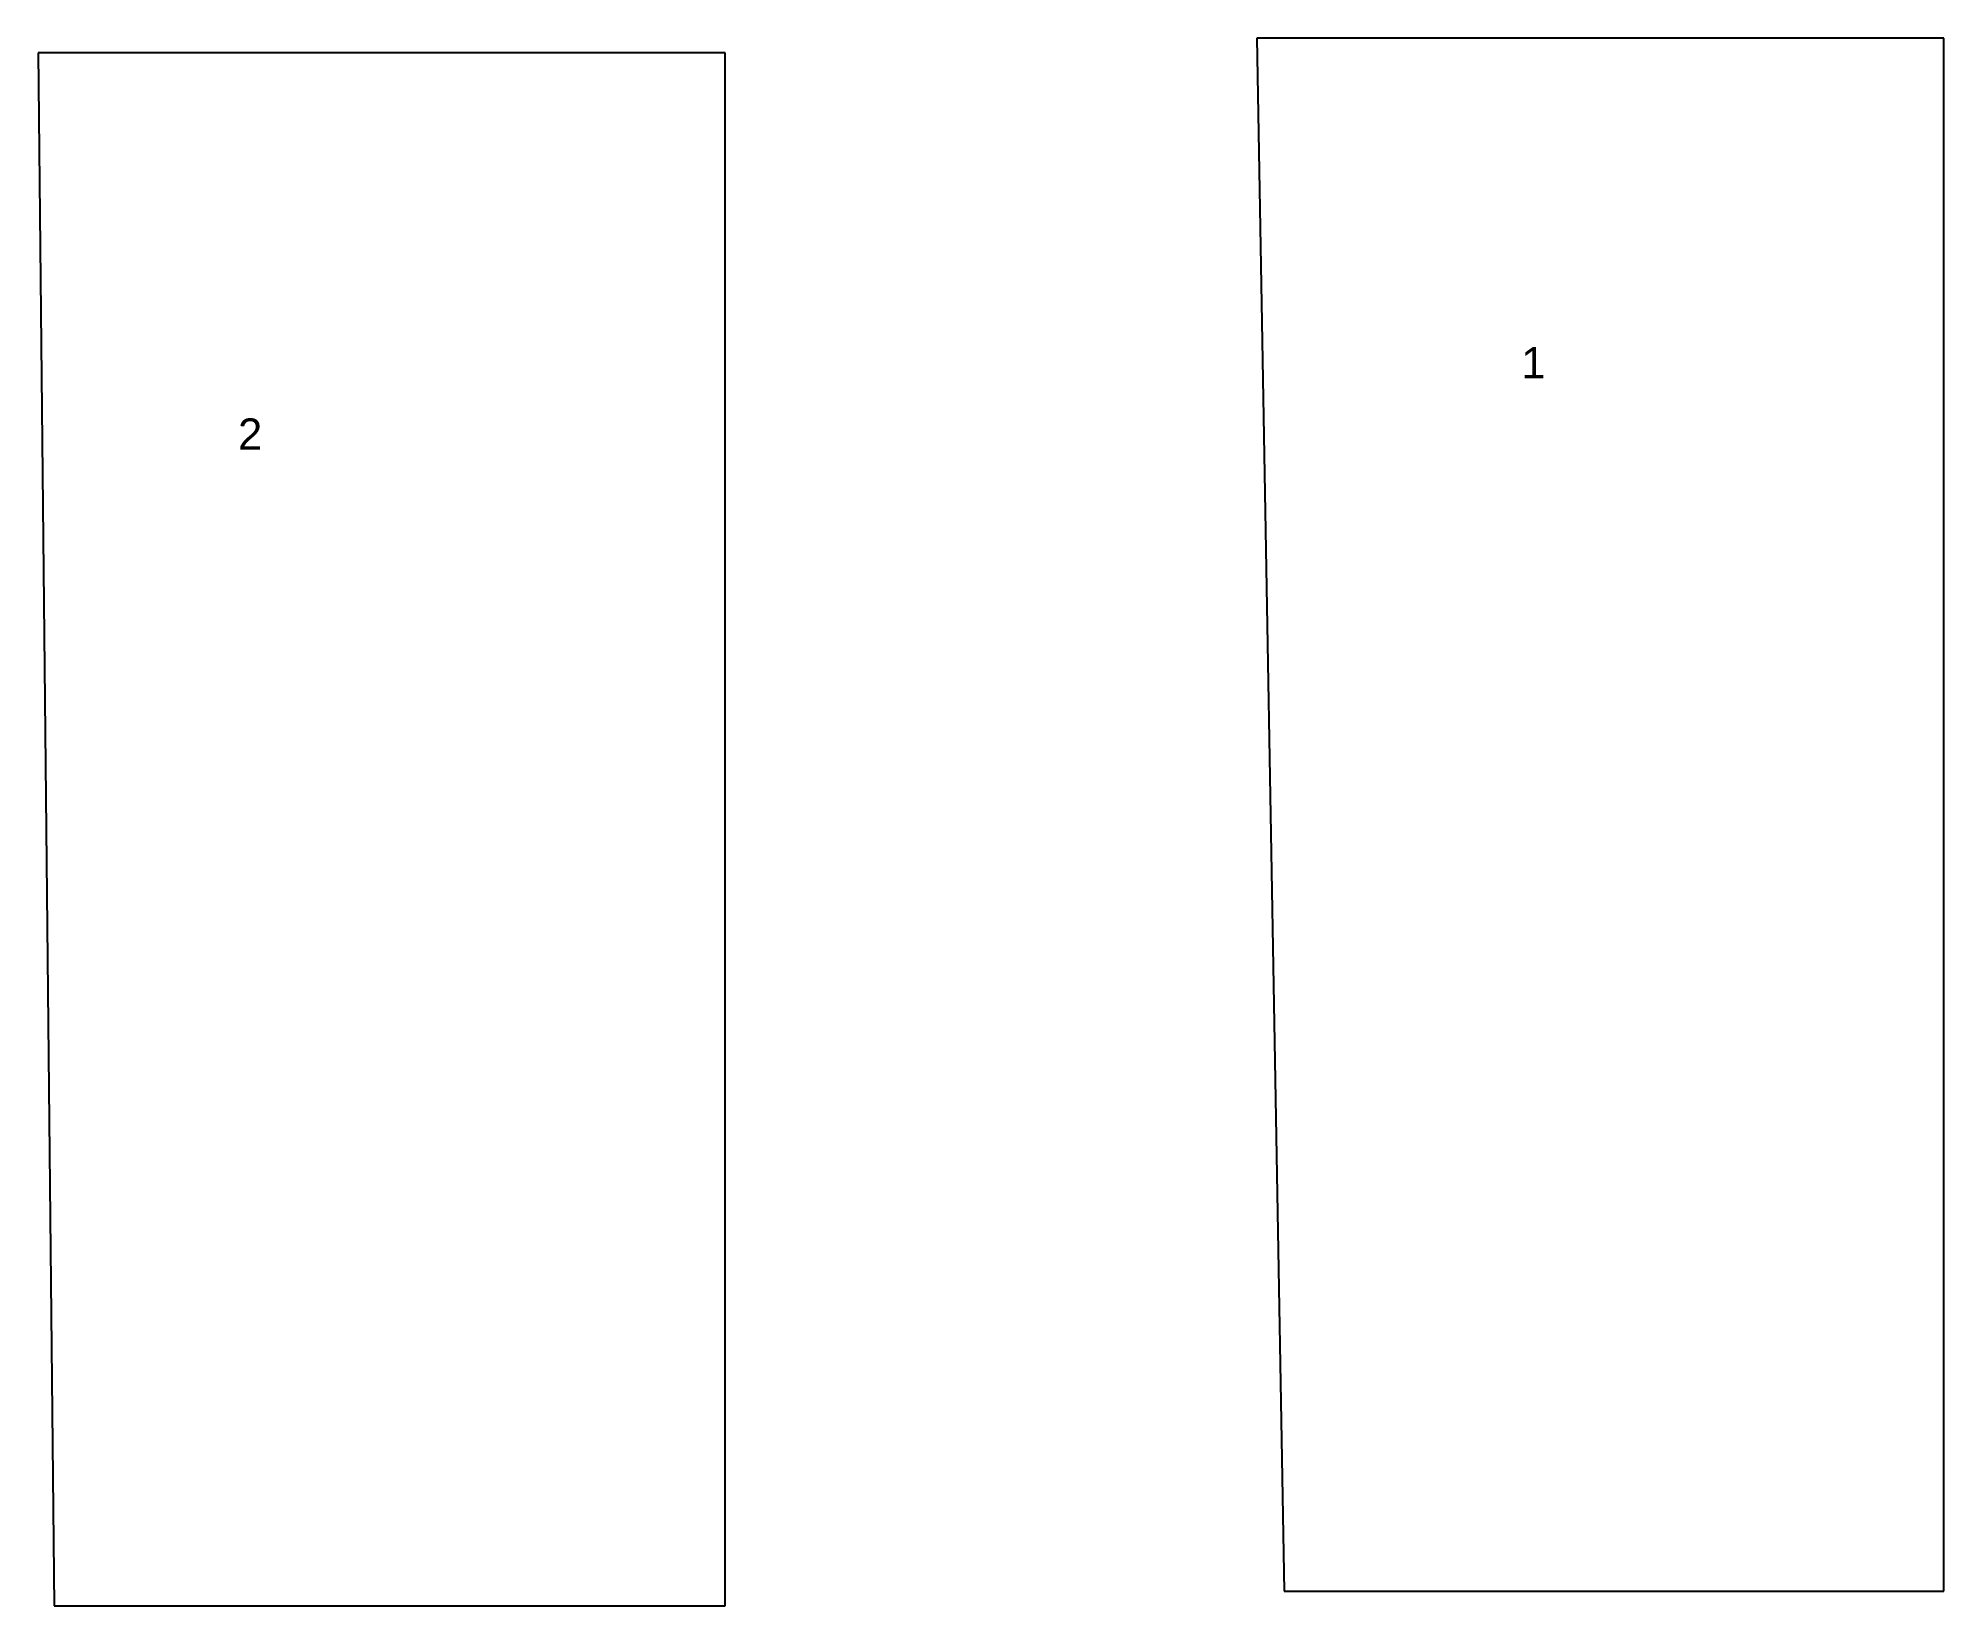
# Model space of a CAD drawing. Header units: millimetres. Extents: x 3694 to 6136, y 1742 to 3750.
import ezdxf

# ---------------------------------------------------------------- set-up
doc = ezdxf.new("R2010")
doc.units = ezdxf.units.MM
doc.styles.get("Standard").update_dxf_attribs({"font": 'arial.ttf'})

msp = doc.modelspace()

# ---------------------------------------------------------------- linework, layer by layer
for p, q in [((6135.8, 3750.5), (5255.8, 3750.5)), ((5255.8, 3750.5), (5290.6, 1760.5)), ((6135.8, 1760.5), (6135.8, 3750.5)), ((4574.3, 3731.7), (3694.3, 3731.7)), ((3694.3, 3731.7), (3714.9, 1741.7)), ((4574.3, 1741.7), (4574.3, 3731.7)), ((5290.6, 1760.5), (6135.8, 1760.5)), ((3714.9, 1741.7), (4574.3, 1741.7))]:
    msp.add_line(p, q)

# ---------------------------------------------------------------- texts
at = {"char_height": 40, "attachment_point": 1}
for s, width, insert in [('1', 298.913, (5594.4, 3354.5)), ('2', 265.701, (3950.4, 3263.2))]:
    msp.add_mtext_dynamic_manual_height_columns(s, width=width, gutter_width=12.5, heights=[-40.2], dxfattribs=dict(at, insert=insert))

doc.saveas('drawing.dxf')
